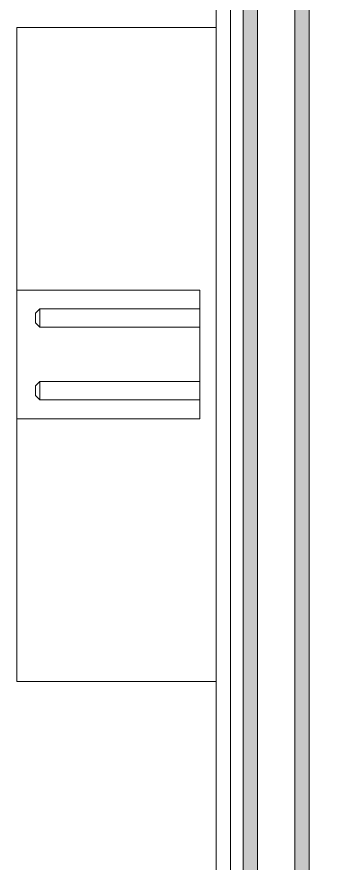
# Model space of a CAD drawing. Extents: x 222 to 1672, y 144 to 807.
# Drawn here: x 440 to 451.33, y 427.89 to 457.46 of the extents above; entities that cross this region are included whole.
import ezdxf

# ---------------------------------------------------------------- set-up
doc = ezdxf.new("R2010")
doc.units = 0
doc.header["$LTSCALE"] = 2
doc.header["$MEASUREMENT"] = 0
doc.layers.get('0').update_dxf_attribs({"linetype": 'CONTINUOUS'})
doc.layers.add('DIM', color=7, linetype='CONTINUOUS')

msp = doc.modelspace()

# ---------------------------------------------------------------- hatches: boundary and pattern name
at = {"layer": 'DIM', "lineweight": 5}
for points in [[(450.21272, 393.826), (450.21272, 463.32772), (452.46272, 465.57772), (452.46272, 466.28483), (449.71272, 463.53483), (449.71272, 393.61889), (452.46272, 390.86889), (452.46272, 391.576)], [(448.41272, 393.08042), (448.41272, 464.07331), (448.90462, 464.56521), (448.90462, 465.27231), (447.91272, 464.28042), (447.91272, 392.87331), (448.90462, 391.88141), (448.90462, 392.58852)]]:
    msp.add_hatch(color=256, dxfattribs=at).paths.add_polyline_path(points, flags=0)

# ---------------------------------------------------------------- linework, layer by layer
at = {"linetype": 'Continuous', "lineweight": 5}
for p, q in [((446.96272, 380.57686), (446.96272, 476.57686)), ((447.46272, 476.57686), (447.46272, 380.57686)), ((447.91272, 464.28042), (447.91272, 392.87331)), ((448.41272, 393.08041), (448.41272, 464.07331)), ((449.71272, 463.53483), (449.71272, 393.61889)), ((450.21272, 393.826), (450.21272, 463.32773)), ((439.99998, 447.91684), (439.99998, 457.09684)), ((439.99998, 457.09684), (446.96272, 457.09684)), ((439.99998, 447.91684), (446.39998, 447.91684)), ((439.99998, 443.41684), (439.99998, 447.91684)), ((446.39998, 447.91684), (446.39998, 443.41684)), ((440.64998, 447.10684), (440.79998, 447.25684)), ((440.79998, 447.25684), (440.79998, 446.61684)), ((440.79998, 447.25684), (446.39998, 447.25684)), ((440.64998, 447.10684), (440.64998, 446.76684)), ((440.64998, 446.76684), (440.79998, 446.61684)), ((446.39998, 446.61684), (440.79998, 446.61684)), ((440.64998, 444.56684), (440.79998, 444.71684)), ((440.64998, 444.56684), (440.64998, 444.22684)), ((440.79998, 444.71684), (440.79998, 444.07684)), ((446.39998, 444.71684), (440.79998, 444.71684)), ((440.64998, 444.22684), (440.79998, 444.07684)), ((440.79998, 444.07684), (446.39998, 444.07684)), ((439.99998, 434.23684), (439.99998, 443.41684)), ((446.39998, 443.41684), (439.99998, 443.41684)), ((446.96272, 434.23684), (439.99998, 434.23684))]:
    msp.add_line(p, q, dxfattribs=at)
at = {"linetype": 'Continuous', "lineweight": 5, "flags": 128}
msp.add_lwpolyline([(446.96272, 456.11345), (446.96272, 456.11345)], dxfattribs=at)

doc.saveas('drawing.dxf')
